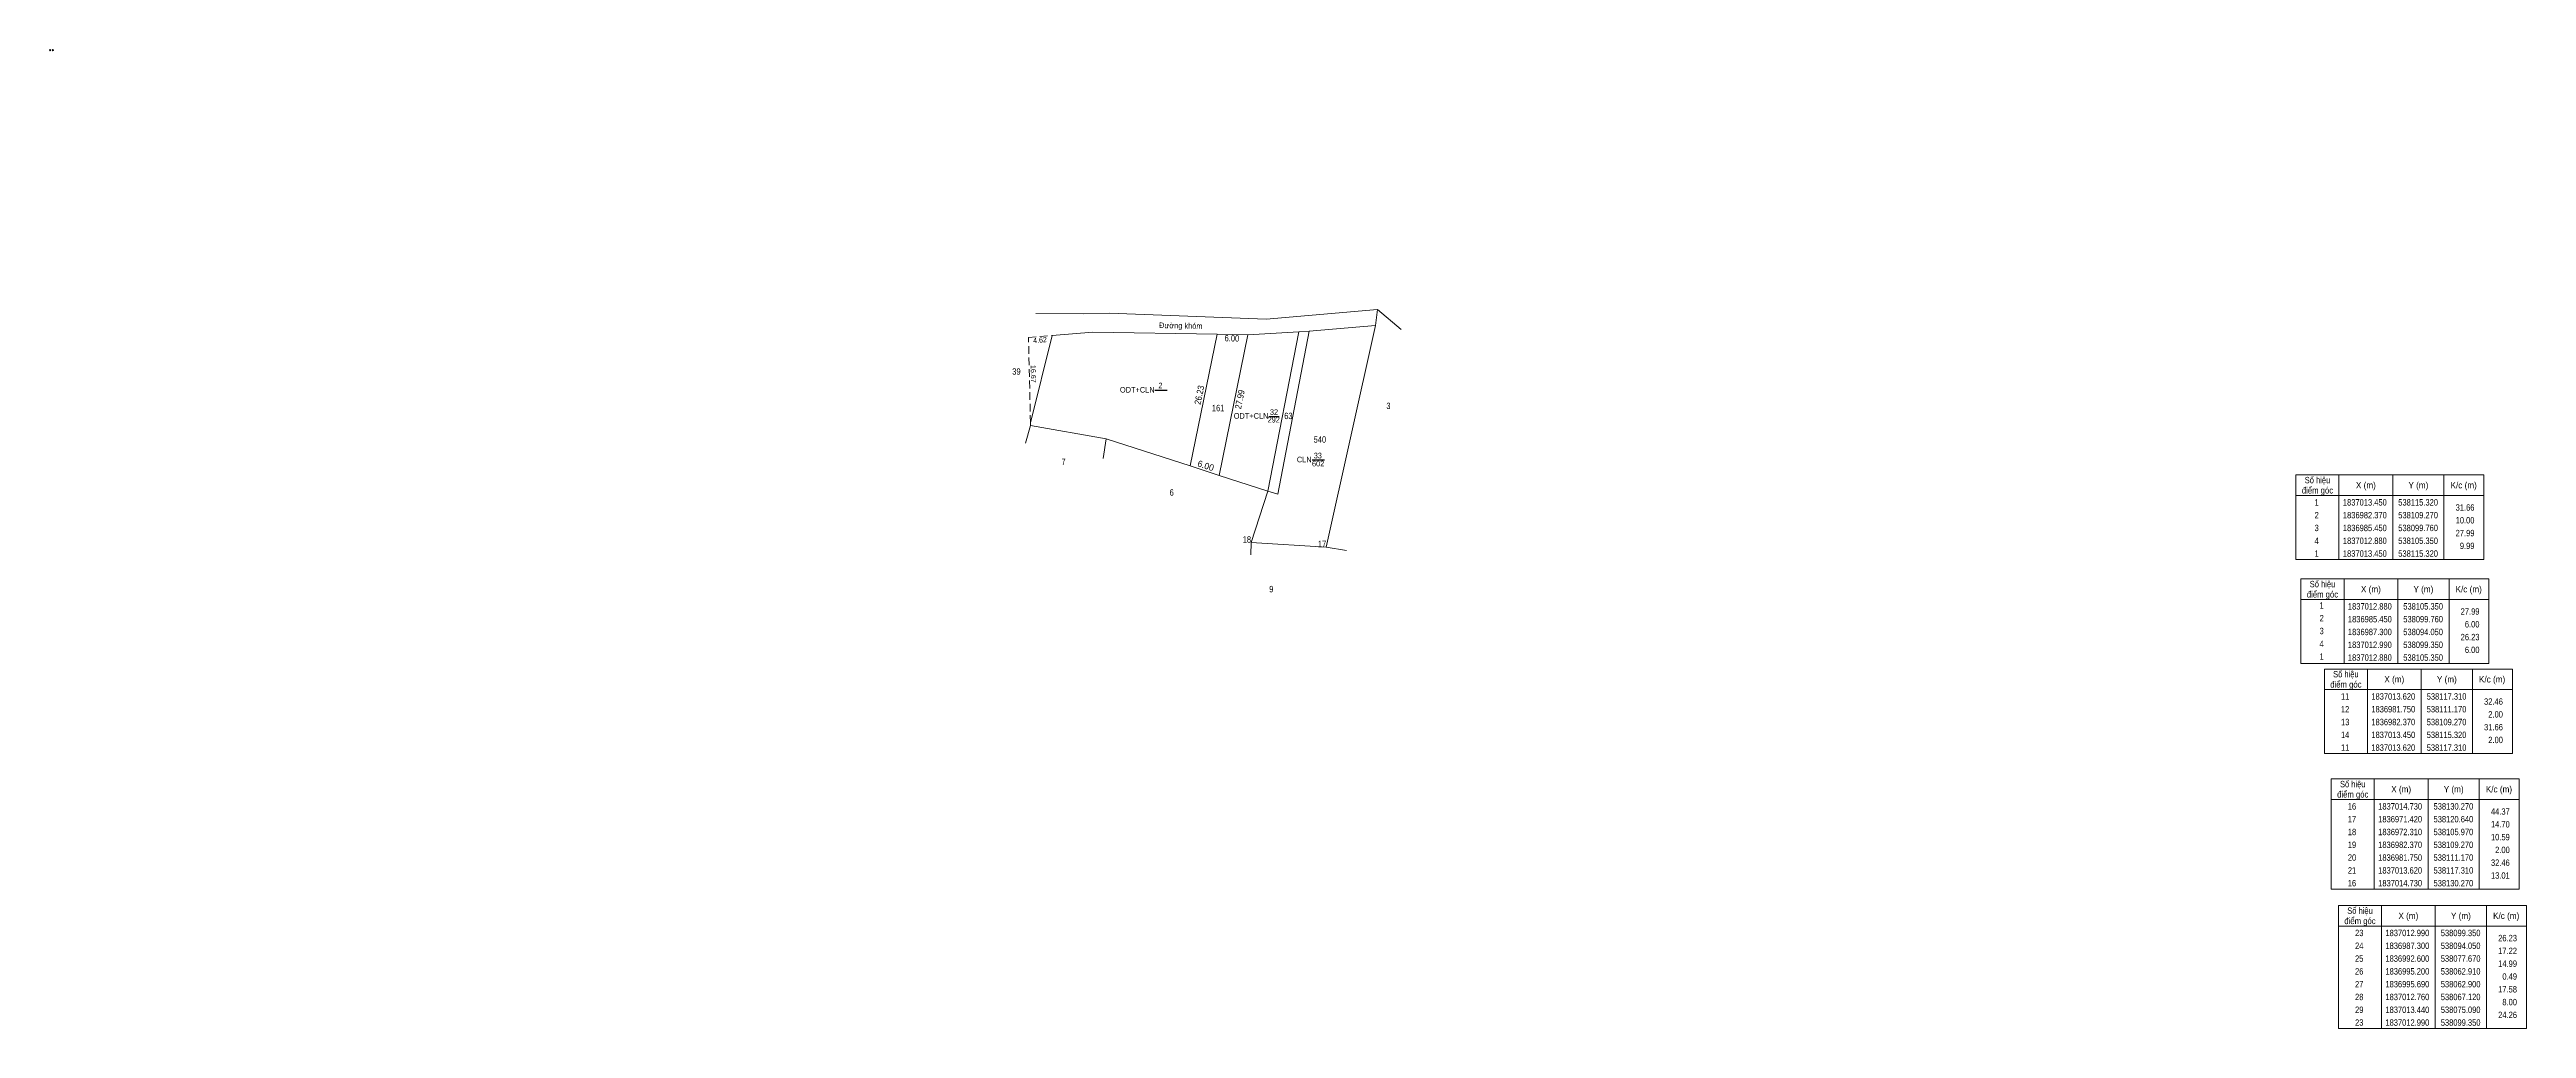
# Model space of a CAD drawing. Header units: metres. Extents: x 537312 to 538355, y 1836877 to 1837252.
# Drawn here: x 537871.4 to 538354.9, y 1836877.4 to 1837068.6 of the extents above; entities that cross this region are included whole.
import ezdxf
from ezdxf.enums import TextEntityAlignment as Align

# ---------------------------------------------------------------- set-up
doc = ezdxf.new("R2010")
doc.units = ezdxf.units.M
doc.header["$LTSCALE"] = 0.5
doc.header["$PDMODE"] = 32
doc.header["$PDSIZE"] = 0.25
doc.linetypes.add('MEDIUM_DASHED', pattern=[4.5, 3, -1.5])
for name, color, linetype, lineweight in [('10', 7, 'Continuous', 13), ('5', 7, 'Continuous', 13), ('63', 7, 'Continuous', 13)]:
    doc.layers.add(name, color=color, linetype=linetype, lineweight=lineweight)

msp = doc.modelspace()

# ---------------------------------------------------------------- linework, layer by layer
at = {"layer": '10'}
for p, q in [((538130.27, 1837014.73), (538130.64, 1837017.81)), ((538130.64, 1837017.81), (538135.28, 1837013.93)), ((538062.9, 1836995.69), (538067.12, 1837012.76)), ((538067.12, 1837012.76), (538075.09, 1837013.44)), ((538099.35, 1837012.99), (538094.05, 1836987.3)), ((538115.32, 1837013.45), (538109.27, 1836982.37)), ((538117.31, 1837013.62), (538111.17, 1836981.75)), ((538120.64, 1836971.42), (538130.27, 1837014.73)), ((538062.91, 1836995.2), (538061.9, 1836991.7)), ((538062.9, 1836995.69), (538062.91, 1836995.2)), ((538062.91, 1836995.2), (538077.67, 1836992.6)), ((538077.67, 1836992.6), (538077.07, 1836988.72)), ((538109.27, 1836982.37), (538111.17, 1836981.75)), ((538105.92, 1836969.95), (538105.97, 1836972.31)), ((538105.97, 1836972.31), (538120.64, 1836971.42)), ((538124.61, 1836970.79), (538120.64, 1836971.42))]:
    msp.add_line(p, q, dxfattribs=at)
at = {"layer": '10', "linetype": 'MEDIUM_DASHED'}
for p, q in [((538062.52, 1837012.36), (538067.12, 1837012.76)), ((538062.9, 1836995.69), (538062.52, 1837012.36))]:
    msp.add_line(p, q, dxfattribs=at)
at = {"layer": '10', "lineweight": 25}
for p, q in [((538087.19, 1837002.1), (538089.62, 1837002.1)), ((538109.45, 1836996.93), (538111.45, 1836996.93)), ((538117.89, 1836988.47), (538120.32, 1836988.47))]:
    msp.add_line(p, q, dxfattribs=at)
at = {"layer": '10'}
for points in [[(538063.96, 1837017.03), (538073.35, 1837017.02), (538078.31, 1837017.11)], [(538130.64, 1837017.81), (538108.94, 1837015.92), (538078.31, 1837017.11)], [(538130.64, 1837017.81), (538108.94, 1837015.92), (538078.31, 1837017.11)], [(538130.64, 1837017.81), (538108.94, 1837015.92), (538078.31, 1837017.11)], [(538130.64, 1837017.81), (538108.94, 1837015.92), (538078.31, 1837017.11)], [(538130.64, 1837017.81), (538108.94, 1837015.92), (538078.31, 1837017.11)], [(538105.35, 1837012.88), (538099.35, 1837012.99), (538075.09, 1837013.44)], [(538115.32, 1837013.45), (538105.35, 1837012.88), (538099.76, 1836985.45)], [(538115.32, 1837013.45), (538117.31, 1837013.62), (538130.27, 1837014.73)], [(538099.76, 1836985.45), (538094.05, 1836987.3), (538077.67, 1836992.6)], [(538099.76, 1836985.45), (538109.27, 1836982.37), (538105.97, 1836972.31)]]:
    msp.add_lwpolyline(points, dxfattribs=at)
for points in [[(538099.35, 1837012.99), (538094.05, 1836987.3), (538077.67, 1836992.6), (538062.91, 1836995.2), (538062.9, 1836995.69), (538067.12, 1837012.76), (538075.09, 1837013.44)], [(538105.35, 1837012.88), (538099.76, 1836985.45), (538094.05, 1836987.3), (538099.35, 1837012.99)], [(538115.32, 1837013.45), (538109.27, 1836982.37), (538099.76, 1836985.45), (538105.35, 1837012.88)], [(538130.27, 1837014.73), (538120.64, 1836971.42), (538105.97, 1836972.31), (538109.27, 1836982.37), (538111.17, 1836981.75), (538117.31, 1837013.62)], [(538117.31, 1837013.62), (538111.17, 1836981.75), (538109.27, 1836982.37), (538115.32, 1837013.45)]]:
    msp.add_lwpolyline(points, close=True, dxfattribs=at)
at = {"layer": '5'}
for p in [(537871.53, 1837068.48), (537872.08, 1837068.47)]:
    msp.add_point(p, dxfattribs=at)
at = {"layer": '63'}
for p, q in [((538318.35, 1836985.52), (538318.35, 1836969.02)), ((538328.85, 1836985.52), (538328.85, 1836969.02)), ((538338.85, 1836985.52), (538338.85, 1836969.02)), ((538309.95, 1836981.52), (538346.65, 1836981.52)), ((538319.33, 1836965.21), (538319.33, 1836948.71)), ((538329.83, 1836965.21), (538329.83, 1836948.71)), ((538339.83, 1836965.21), (538339.83, 1836948.71)), ((538310.93, 1836961.21), (538347.63, 1836961.21)), ((538323.9, 1836947.62), (538323.9, 1836931.12)), ((538334.4, 1836947.62), (538334.4, 1836931.12)), ((538344.4, 1836947.62), (538344.4, 1836931.12)), ((538315.5, 1836943.62), (538352.2, 1836943.62)), ((538325.24, 1836926.15), (538325.24, 1836904.65)), ((538335.74, 1836926.15), (538335.74, 1836904.65)), ((538345.74, 1836926.15), (538345.74, 1836904.65)), ((538316.84, 1836922.15), (538353.54, 1836922.15)), ((538326.65, 1836901.43), (538326.65, 1836877.43)), ((538337.15, 1836901.43), (538337.15, 1836877.43)), ((538347.15, 1836901.43), (538347.15, 1836877.43)), ((538318.25, 1836897.43), (538354.95, 1836897.43))]:
    msp.add_line(p, q, dxfattribs=at)
for points in [[(538309.95, 1836985.52), (538346.65, 1836985.52), (538346.65, 1836969.02), (538309.95, 1836969.02)], [(538310.93, 1836965.21), (538347.63, 1836965.21), (538347.63, 1836948.71), (538310.93, 1836948.71)], [(538315.5, 1836947.62), (538352.2, 1836947.62), (538352.2, 1836931.12), (538315.5, 1836931.12)], [(538316.84, 1836926.15), (538353.54, 1836926.15), (538353.54, 1836904.65), (538316.84, 1836904.65)], [(538318.25, 1836901.43), (538354.95, 1836901.43), (538354.95, 1836877.43), (538318.25, 1836877.43)]]:
    msp.add_lwpolyline(points, close=True, dxfattribs=at)

# ---------------------------------------------------------------- texts
at = {"layer": '10'}
for s, height, rotation, p in [('4.62', 1, 4.97, (538064.8017, 1837011.3606)), ('6.00', 1.25, 342.048, (538096.9324, 1836986.7435))]:
    msp.add_text(s, height=height, rotation=rotation, dxfattribs=at).set_placement(p, align=Align.CENTER)
for s, height, rotation, width, p in [('Đường khóm', 1.1, 358.943, 0.95, (538092.2349, 1837014.1304)), ('6.00', 1.25, 358.95, 0.85, (538102.2185, 1837011.594)), ('16.67', 1, 271.306, 0.95, (538062.9768, 1837005.2564)), ('26.23', 1.25, 78.343, 0.9, (538096.4755, 1837001.0087)), ('27.99', 1.25, 78.481, 0.9, (538104.3762, 1837000.1452))]:
    msp.add_text(s, height=height, rotation=rotation, dxfattribs=dict(at, width=width)).set_placement(p, align=Align.CENTER)
for s, height, width, p in [('39', 1.25, 0.85, (538060.165, 1837005.1)), ('2', 1.1, 0.8, (538088.265, 1837002.44)), ('161', 1.25, 0.8, (538099.54, 1836997.97)), ('32', 1.1, 0.85, (538110.445, 1836997.25)), ('63', 1.25, 0.8, (538113.25, 1836996.43)), ('3', 1.25, 0.75, (538132.79, 1836998.39)), ('292', 1.1, 0.85, (538110.395, 1836995.77)), ('540', 1.25, 0.85, (538119.4, 1836991.83)), ('7', 1.25, 0.75, (538069.36, 1836987.48)), ('602', 1.1, 0.85, (538119.055, 1836987.19)), ('33', 1.1, 0.8, (538119.005, 1836988.76)), ('6', 1.25, 0.8, (538090.48, 1836981.49)), ('9', 1.25, 0.8, (538109.915, 1836962.61))]:
    msp.add_text(s, height=height, dxfattribs=dict(at, width=width)).set_placement(p, align=Align.CENTER)
for s, height, width, p in [('ODT+CLN', 1.1, 0.95, (538087.14, 1837001.61)), ('ODT+CLN', 1.1, 0.95, (538109.36, 1836996.51)), ('CLN', 1.1, 0.95, (538117.79, 1836987.98)), (' 18', 1.25, 0.85, (538105.97, 1836972.31)), (' 17', 1.25, 0.85, (538120.64, 1836971.42))]:
    msp.add_text(s, height=height, dxfattribs=dict(at, width=width)).set_placement(p, align=Align.RIGHT)
at = {"layer": '63'}
for s, width, p in [('điểm góc', 0.9, (538314.15, 1836981.9)), ('Số hiệu', 0.85, (538314.15, 1836983.9)), ('X (m)', 0.95, (538323.6, 1836982.9)), ('Y (m)', 0.95, (538333.855, 1836982.9)), ('K/c (m)', 0.95, (538342.695, 1836982.9)), (' 2', 0.85, (538313.805, 1836977.05)), (' 1', 0.75, (538313.8, 1836979.55)), ('1837013.450', 0.85, (538323.4, 1836979.55)), ('1836982.370', 0.85, (538323.4, 1836977.05)), ('538115.320', 0.85, (538333.8, 1836979.55)), ('538109.270', 0.85, (538333.8, 1836977.05)), (' 4', 0.85, (538313.8, 1836972.05)), (' 3', 0.8, (538313.795, 1836974.55)), ('1836985.450', 0.85, (538323.4, 1836974.55)), ('1837012.880', 0.85, (538323.4, 1836972.05)), ('538099.760', 0.85, (538333.8, 1836974.55)), ('538105.350', 0.85, (538333.8, 1836972.05)), (' 1', 0.75, (538313.8, 1836969.55)), ('1837013.450', 0.85, (538323.4, 1836969.55)), ('538115.320', 0.85, (538333.8, 1836969.55)), ('Số hiệu', 0.85, (538315.13, 1836963.59)), ('X (m)', 0.95, (538324.58, 1836962.59)), ('Y (m)', 0.95, (538334.835, 1836962.59)), ('K/c (m)', 0.95, (538343.675, 1836962.59)), ('điểm góc', 0.9, (538315.13, 1836961.59)), (' 1', 0.75, (538314.77, 1836959.43)), ('1837012.880', 0.85, (538324.38, 1836959.24)), ('538105.350', 0.85, (538334.78, 1836959.24)), (' 3', 0.8, (538314.765, 1836954.43)), (' 2', 0.85, (538314.775, 1836956.93)), ('1836985.450', 0.85, (538324.38, 1836956.74)), ('1836987.300', 0.85, (538324.38, 1836954.24)), ('538099.760', 0.85, (538334.78, 1836956.74)), ('538094.050', 0.85, (538334.78, 1836954.24)), (' 4', 0.85, (538314.77, 1836951.93)), (' 1', 0.75, (538314.77, 1836949.43)), ('1837012.990', 0.85, (538324.38, 1836951.74)), ('1837012.880', 0.85, (538324.38, 1836949.24)), ('538099.350', 0.85, (538334.78, 1836951.74)), ('538105.350', 0.85, (538334.78, 1836949.24)), ('điểm góc', 0.9, (538319.7, 1836944)), ('Số hiệu', 0.85, (538319.7, 1836946)), ('X (m)', 0.95, (538329.15, 1836945)), ('Y (m)', 0.95, (538339.405, 1836945)), ('K/c (m)', 0.95, (538348.245, 1836945)), (' 12', 0.85, (538319.345, 1836939.15)), (' 11', 0.8, (538319.35, 1836941.65)), ('1837013.620', 0.85, (538328.95, 1836941.65)), ('1836981.750', 0.85, (538328.95, 1836939.15)), ('538117.310', 0.85, (538339.35, 1836941.65)), ('538111.170', 0.85, (538339.35, 1836939.15)), (' 14', 0.85, (538319.35, 1836934.15)), (' 13', 0.85, (538319.355, 1836936.65)), ('1836982.370', 0.85, (538328.95, 1836936.65)), ('1837013.450', 0.85, (538328.95, 1836934.15)), ('538109.270', 0.85, (538339.35, 1836936.65)), ('538115.320', 0.85, (538339.35, 1836934.15)), (' 11', 0.8, (538319.35, 1836931.65)), ('1837013.620', 0.85, (538328.95, 1836931.65)), ('538117.310', 0.85, (538339.35, 1836931.65)), ('Số hiệu', 0.85, (538321.04, 1836924.53)), ('X (m)', 0.95, (538330.49, 1836923.53)), ('Y (m)', 0.95, (538340.745, 1836923.53)), ('K/c (m)', 0.95, (538349.585, 1836923.53)), ('điểm góc', 0.9, (538321.04, 1836922.53)), (' 16', 0.85, (538320.685, 1836920.18)), ('1837014.730', 0.85, (538330.29, 1836920.18)), ('538130.270', 0.85, (538340.69, 1836920.18)), (' 17', 0.85, (538320.685, 1836917.68)), (' 18', 0.85, (538320.685, 1836915.18)), ('1836971.420', 0.85, (538330.29, 1836917.68)), ('1836972.310', 0.85, (538330.29, 1836915.18)), ('538120.640', 0.85, (538340.69, 1836917.68)), ('538105.970', 0.85, (538340.69, 1836915.18)), (' 20', 0.85, (538320.69, 1836910.18)), (' 19', 0.85, (538320.69, 1836912.68)), ('1836982.370', 0.85, (538330.29, 1836912.68)), ('1836981.750', 0.85, (538330.29, 1836910.18)), ('538109.270', 0.85, (538340.69, 1836912.68)), ('538111.170', 0.85, (538340.69, 1836910.18)), (' 21', 0.8, (538320.69, 1836907.68)), (' 16', 0.85, (538320.685, 1836905.18)), ('1837013.620', 0.85, (538330.29, 1836907.68)), ('1837014.730', 0.85, (538330.29, 1836905.18)), ('538117.310', 0.85, (538340.69, 1836907.68)), ('538130.270', 0.85, (538340.69, 1836905.18)), ('Số hiệu', 0.85, (538322.45, 1836899.81)), ('điểm góc', 0.9, (538322.45, 1836897.81)), (' 23', 0.85, (538322.105, 1836895.46)), ('1837012.990', 0.85, (538331.7, 1836895.46)), ('X (m)', 0.95, (538331.9, 1836898.81)), ('538099.350', 0.85, (538342.1, 1836895.46)), ('Y (m)', 0.95, (538342.155, 1836898.81)), ('K/c (m)', 0.95, (538350.995, 1836898.81)), (' 25', 0.85, (538322.095, 1836890.46)), (' 24', 0.85, (538322.1, 1836892.96)), ('1836987.300', 0.85, (538331.7, 1836892.96)), ('1836992.600', 0.85, (538331.7, 1836890.46)), ('538094.050', 0.85, (538342.1, 1836892.96)), ('538077.670', 0.85, (538342.1, 1836890.46)), (' 26', 0.85, (538322.095, 1836887.96)), (' 27', 0.85, (538322.095, 1836885.46)), ('1836995.200', 0.85, (538331.7, 1836887.96)), ('1836995.690', 0.85, (538331.7, 1836885.46)), ('538062.910', 0.85, (538342.1, 1836887.96)), ('538062.900', 0.85, (538342.1, 1836885.46)), (' 28', 0.85, (538322.095, 1836882.96)), (' 29', 0.85, (538322.1, 1836880.46)), ('1837012.760', 0.85, (538331.7, 1836882.96)), ('1837013.440', 0.85, (538331.7, 1836880.46)), ('538067.120', 0.85, (538342.1, 1836882.96)), ('538075.090', 0.85, (538342.1, 1836880.46)), (' 23', 0.85, (538322.105, 1836877.96)), ('1837012.990', 0.85, (538331.7, 1836877.96)), ('538099.350', 0.85, (538342.1, 1836877.96))]:
    msp.add_text(s, height=1.25, dxfattribs=dict(at, width=width)).set_placement(p, align=Align.CENTER)
at = {"layer": '63', "width": 0.85}
for s, p in [('31.66', (538344.8, 1836978.55)), ('27.99', (538344.8, 1836973.55)), ('10.00', (538344.8, 1836976.05)), ('9.99', (538344.8, 1836971.05)), ('27.99', (538345.78, 1836958.24)), ('26.23', (538345.78, 1836953.24)), ('6.00', (538345.78, 1836955.74)), ('6.00', (538345.78, 1836950.74)), ('32.46', (538350.35, 1836940.65)), ('2.00', (538350.35, 1836938.15)), ('31.66', (538350.35, 1836935.65)), ('2.00', (538350.35, 1836933.15)), ('44.37', (538351.69, 1836919.18)), ('14.70', (538351.69, 1836916.68)), ('10.59', (538351.69, 1836914.18)), ('32.46', (538351.69, 1836909.18)), ('2.00', (538351.69, 1836911.68)), ('13.01', (538351.69, 1836906.68)), ('26.23', (538353.1, 1836894.46)), ('17.22', (538353.1, 1836891.96)), ('14.99', (538353.1, 1836889.46)), ('0.49', (538353.1, 1836886.96)), ('17.58', (538353.1, 1836884.46)), ('8.00', (538353.1, 1836881.96)), ('24.26', (538353.1, 1836879.46))]:
    msp.add_text(s, height=1.25, dxfattribs=at).set_placement(p, align=Align.RIGHT)

doc.saveas('drawing.dxf')
